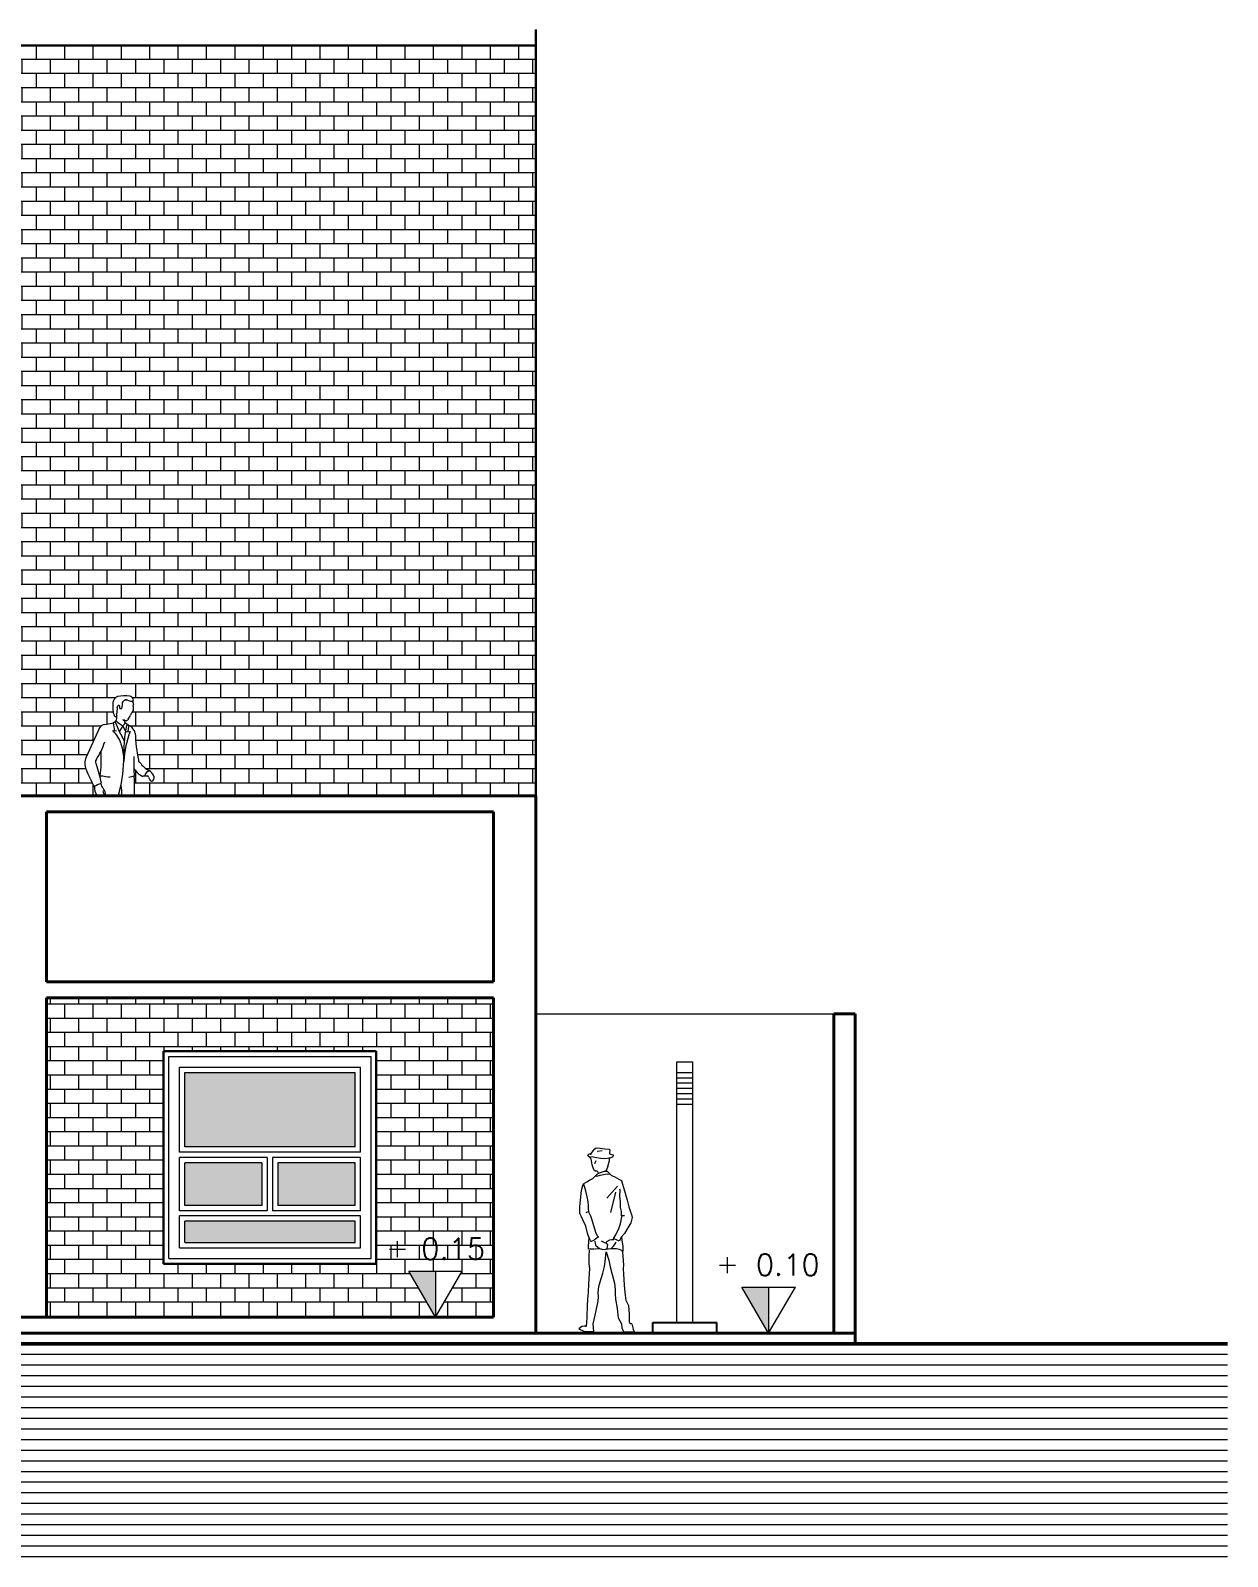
# Model space of a CAD drawing. Extents: x 1009 to 1343, y -172900 to 201.
# Drawn here: x 1168.11 to 1179.36, y -99.17 to -84.83 of the extents above; entities that cross this region are included whole.
import ezdxf

# ---------------------------------------------------------------- set-up
doc = ezdxf.new("R2010")
doc.units = 0
doc.header["$LTSCALE"] = 0.5
for name, color, linetype, lineweight in [('Acotaciones', 9, 'CONTINUOUS', 9), ('Carpintería', 55, 'CONTINUOUS', 20), ('Muros corte', 7, 'CONTINUOUS', 40), ('Muros vista', 253, 'CONTINUOUS', 25), ('Punta 01', 6, 'CONTINUOUS', 9), ('Punta 015', 64, 'CONTINUOUS', 13), ('Punta 02', 11, 'CONTINUOUS', 20), ('Punta 03', 171, 'CONTINUOUS', 30), ('Punta 05', 52, 'CONTINUOUS', 50), ('Tratamiento pisos', 251, 'CONTINUOUS', 9), ('Vidrios', 147, 'CONTINUOUS', 13)]:
    doc.layers.add(name, color=color, linetype=linetype, lineweight=lineweight)
doc.styles.add('Texto 2 mm', font='simplex.shx', dxfattribs={"height": 0.2})

# ---------------------------------------------------------------- blocks, each defined once
blk = doc.blocks.new('Hombre de espalda')
at = {"layer": 'Punta 02'}
for p, q in [((-0.177, 0.557), (-0.162, 0.578)), ((-0.162, 0.578), (-0.145, 0.597)), ((-0.145, 0.597), (-0.134, 0.606)), ((-0.134, 0.606), (-0.095, 0.602)), ((-0.124, 0.576), (-0.076, 0.581)), ((-0.095, 0.602), (-0.051, 0.596)), ((-0.051, 0.596), (-0.012, 0.594)), ((-0.012, 0.594), (-0.006, 0.587)), ((-0.006, 0.587), (-0.007, 0.557)), ((-0.211, 0.539), (-0.201, 0.55)), ((-0.209, 0.527), (-0.211, 0.539)), ((-0.19, 0.512), (-0.209, 0.527)), ((-0.201, 0.55), (-0.183, 0.553)), ((-0.183, 0.514), (-0.19, 0.512)), ((-0.186, 0.54), (-0.177, 0.557)), ((-0.183, 0.553), (-0.186, 0.54)), ((-0.162, 0.518), (-0.183, 0.521)), ((-0.179, 0.484), (-0.183, 0.514)), ((-0.172, 0.448), (-0.179, 0.484)), ((-0.162, 0.42), (-0.172, 0.448)), ((-0.13, 0.512), (-0.162, 0.518)), ((-0.145, 0.46), (-0.134, 0.488)), ((-0.091, 0.506), (-0.13, 0.512)), ((-0.051, 0.503), (-0.091, 0.506)), ((-0.005, 0.51), (-0.051, 0.503)), ((-0.025, 0.431), (-0.044, 0.387)), ((-0.025, 0.431), (-0.018, 0.454)), ((-0.018, 0.454), (-0.014, 0.467)), ((-0.014, 0.467), (-0.01, 0.485)), ((-0.007, 0.557), (-0.01, 0.549)), ((-0.01, 0.549), (0.022, 0.542)), ((-0.01, 0.485), (-0.01, 0.517)), ((0.02, 0.519), (-0.005, 0.51)), ((0.029, 0.538), (0.02, 0.519)), ((0.022, 0.542), (0.029, 0.538)), ((-0.243, 0.276), (-0.222, 0.288)), ((-0.222, 0.288), (-0.196, 0.302)), ((-0.196, 0.302), (-0.166, 0.319)), ((-0.166, 0.319), (-0.151, 0.335)), ((-0.151, 0.392), (-0.162, 0.42)), ((-0.143, 0.392), (-0.151, 0.392)), ((-0.151, 0.335), (-0.125, 0.36)), ((-0.143, 0.392), (-0.125, 0.392)), ((-0.141, 0.344), (-0.127, 0.339)), ((-0.127, 0.339), (-0.097, 0.349)), ((-0.125, 0.392), (-0.113, 0.366)), ((-0.125, 0.36), (-0.102, 0.373)), ((-0.102, 0.373), (-0.057, 0.388)), ((-0.097, 0.349), (-0.049, 0.358)), ((-0.057, 0.388), (-0.031, 0.386)), ((-0.049, 0.358), (-0.025, 0.363)), ((-0.031, 0.386), (0.01, 0.347)), ((-0.025, 0.363), (-0.003, 0.359)), ((0.01, 0.347), (0.036, 0.338)), ((0.036, 0.338), (0.08, 0.313)), ((0.08, 0.313), (0.105, 0.3)), ((0.105, 0.3), (0.115, 0.264)), ((-0.281, 0.115), (-0.273, 0.205)), ((-0.273, 0.205), (-0.258, 0.252)), ((-0.258, 0.252), (-0.252, 0.269)), ((-0.254, 0.268), (-0.236, 0.214)), ((-0.252, 0.269), (-0.249, 0.272)), ((-0.249, 0.272), (-0.243, 0.276)), ((-0.236, 0.214), (-0.215, 0.119)), ((0.066, 0.247), (-0.035, 0.135)), ((0.047, 0.191), (0, 0)), ((0.092, 0.208), (0.089, 0.217)), ((0.089, 0.15), (0.092, 0.208)), ((0.094, 0.101), (0.089, 0.15)), ((0.115, 0.264), (0.132, 0.204)), ((0.132, 0.204), (0.156, 0.114)), ((-0.288, 0.051), (-0.281, 0.115)), ((-0.287, -0.012), (-0.288, 0.051)), ((-0.207, 0.006), (-0.227, 0)), ((-0.227, 0), (-0.22, 0.002)), ((-0.215, 0.119), (-0.21, 0.072)), ((-0.21, 0.072), (-0.208, 0.036)), ((-0.208, 0.036), (-0.207, 0.006)), ((-0.207, 0.004), (-0.187, -0.034)), ((0.094, 0.047), (0.094, 0.101)), ((0.103, 0.009), (0.094, 0.047)), ((0.105, -0.032), (0.103, 0.009)), ((0.156, 0.114), (0.174, 0.052)), ((0.174, 0.052), (0.19, 0.004)), ((0.19, 0.004), (0.198, -0.019)), ((-0.274, -0.037), (-0.287, -0.012)), ((-0.259, -0.069), (-0.274, -0.037)), ((-0.231, -0.131), (-0.259, -0.069)), ((-0.212, -0.208), (-0.231, -0.131)), ((-0.187, -0.034), (-0.175, -0.069)), ((-0.175, -0.069), (-0.151, -0.154)), ((0.079, -0.152), (0.094, -0.107)), ((0.094, -0.107), (0.107, -0.041)), ((0.133, -0.03), (0.105, -0.032)), ((0.107, -0.041), (0.109, -0.032)), ((0.109, -0.032), (0.133, -0.03)), ((0.191, -0.097), (0.163, -0.144)), ((0.206, -0.049), (0.191, -0.097)), ((0.198, -0.019), (0.206, -0.049)), ((-0.19, -0.26), (-0.212, -0.208)), ((-0.205, -0.316), (-0.2, -0.236)), ((-0.19, -0.26), (-0.183, -0.273)), ((-0.183, -0.273), (-0.15, -0.257)), ((-0.151, -0.154), (-0.136, -0.195)), ((-0.115, -0.234), (-0.15, -0.257)), ((-0.145, -0.272), (-0.143, -0.29)), ((-0.136, -0.192), (-0.124, -0.219)), ((-0.124, -0.219), (-0.112, -0.237)), ((-0.053, -0.285), (-0.083, -0.27)), ((-0.034, -0.294), (-0.053, -0.285)), ((-0.036, -0.276), (-0.043, -0.29)), ((-0.01, -0.261), (-0.036, -0.276)), ((0.013, -0.259), (-0.01, -0.261)), ((0.031, -0.259), (0.013, -0.259)), ((0.029, -0.245), (0.052, -0.21)), ((0.069, -0.264), (0.029, -0.245)), ((0.045, -0.296), (0.054, -0.279)), ((0.052, -0.21), (0.079, -0.152)), ((0.082, -0.27), (0.069, -0.264)), ((0.103, -0.231), (0.082, -0.27)), ((0.133, -0.199), (0.103, -0.231)), ((0.109, -0.236), (0.108, -0.227)), ((0.114, -0.284), (0.109, -0.236)), ((0.119, -0.318), (0.114, -0.284)), ((0.163, -0.144), (0.133, -0.199)), ((-0.207, -0.347), (-0.205, -0.316)), ((-0.149, -0.347), (-0.207, -0.347)), ((-0.201, -0.484), (-0.199, -0.412)), ((-0.199, -0.412), (-0.195, -0.356)), ((-0.143, -0.29), (-0.139, -0.307)), ((-0.088, -0.343), (-0.143, -0.347)), ((-0.139, -0.307), (-0.102, -0.339)), ((-0.102, -0.339), (-0.072, -0.349)), ((-0.072, -0.349), (-0.042, -0.347)), ((-0.049, -0.461), (-0.039, -0.371)), ((-0.042, -0.347), (-0.029, -0.341)), ((-0.017, -0.347), (-0.039, -0.346)), ((-0.039, -0.371), (-0.015, -0.45)), ((-0.023, -0.305), (-0.034, -0.294)), ((-0.029, -0.341), (-0.023, -0.305)), ((0.02, -0.344), (-0.017, -0.347)), ((0.007, -0.338), (0.028, -0.317)), ((0.058, -0.344), (0.02, -0.344)), ((0.028, -0.317), (0.045, -0.296)), ((0.086, -0.349), (0.058, -0.344)), ((0.114, -0.362), (0.086, -0.349)), ((0.114, -0.362), (0.12, -0.364)), ((0.119, -0.405), (0.114, -0.362)), ((0.12, -0.364), (0.119, -0.318)), ((0.123, -0.458), (0.119, -0.405)), ((-0.192, -0.528), (-0.201, -0.484)), ((-0.196, -0.577), (-0.192, -0.528)), ((-0.095, -0.654), (-0.07, -0.57)), ((-0.07, -0.57), (-0.057, -0.51)), ((-0.057, -0.51), (-0.049, -0.461)), ((-0.015, -0.45), (-0.002, -0.512)), ((-0.002, -0.512), (0.017, -0.583)), ((0.125, -0.494), (0.123, -0.458)), ((0.123, -0.531), (0.125, -0.494)), ((0.125, -0.58), (0.123, -0.531)), ((-0.206, -0.752), (-0.202, -0.671)), ((-0.202, -0.671), (-0.196, -0.577)), ((-0.115, -0.754), (-0.11, -0.696)), ((-0.11, -0.696), (-0.095, -0.654)), ((0.017, -0.583), (0.037, -0.666)), ((0.037, -0.666), (0.046, -0.724)), ((0.13, -0.629), (0.125, -0.58)), ((0.134, -0.685), (0.13, -0.629)), ((0.138, -0.752), (0.134, -0.685)), ((-0.215, -0.881), (-0.211, -0.815)), ((-0.211, -0.815), (-0.206, -0.752)), ((-0.127, -0.894), (-0.115, -0.834)), ((-0.112, -0.793), (-0.115, -0.754)), ((-0.115, -0.834), (-0.112, -0.793)), ((0.046, -0.724), (0.045, -0.766)), ((0.045, -0.766), (0.049, -0.817)), ((0.049, -0.817), (0.063, -0.904)), ((0.141, -0.779), (0.138, -0.752)), ((0.149, -0.829), (0.141, -0.779)), ((0.173, -0.878), (0.149, -0.829)), ((-0.223, -1.044), (-0.219, -0.977)), ((-0.219, -0.977), (-0.215, -0.881)), ((-0.161, -1.046), (-0.144, -0.966)), ((-0.144, -0.966), (-0.127, -0.894)), ((0.063, -0.904), (0.074, -0.992)), ((0.074, -0.992), (0.105, -1.046)), ((0.18, -0.958), (0.173, -0.878)), ((0.178, -1.028), (0.18, -0.958)), ((-0.27, -1.074), (-0.296, -1.095)), ((-0.296, -1.095), (-0.249, -1.117)), ((-0.245, -1.068), (-0.27, -1.074)), ((-0.249, -1.117), (-0.156, -1.121)), ((-0.225, -1.07), (-0.245, -1.068)), ((-0.227, -1.076), (-0.223, -1.044)), ((-0.156, -1.121), (-0.161, -1.046)), ((0.105, -1.046), (0.109, -1.084)), ((0.109, -1.084), (0.122, -1.122)), ((0.122, -1.122), (0.225, -1.122)), ((0.185, -1.049), (0.178, -1.028)), ((0.2, -1.049), (0.185, -1.049)), ((0.2, -1.049), (0.215, -1.097)), ((0.225, -1.122), (0.215, -1.097))]:
    blk.add_line(p, q, dxfattribs=at)

msp = doc.modelspace()

# ---------------------------------------------------------------- hatches: boundary and pattern name
at = {"layer": 'Tratamiento pisos'}
h = msp.add_hatch(dxfattribs=at)
h.set_pattern_fill('BRICK,_O', color=256, scale=0.021)
h.set_pattern_definition([(0, (-5.84669, -57.89689), (0, 0.13335), []), (90, (-5.8467, -57.8969), (-0.2667, 2e-17), [0.13335, -0.13335]), (90, (-5.71334, -57.8969), (-0.2667, 2e-17), [-0.13335, 0.13335])])
h.paths.add_polyline_path([(1172.862, -84.973), (1167.862, -84.973), (1167.862, -86.723), (1167.962, -86.723), (1167.962, -92.023), (1168.735, -92.023, -0.115047), (1168.713, -91.943, -0.023135), (1168.634, -91.776, -0.219137), (1168.637, -91.654), (1168.756, -91.395, -0.281243), (1168.808, -91.354, 0.028393), (1168.876, -91.342, 0.173672), (1168.916, -91.316, 0.231992), (1168.922, -91.28, -0.310292), (1168.899, -91.268, -0.110692), (1168.886, -91.22, -0.025612), (1168.887, -91.138, 0.022554), (1168.915, -91.094, -0.112268), (1169.045, -91.088, -0.22611), (1169.077, -91.111, -0.355513), (1169.073, -91.131, -0.185762), (1169.076, -91.18, -0.147903), (1169.079, -91.196, -0.213328), (1169.07, -91.234, 0.071263), (1169.052, -91.266, -0.067743), (1169.031, -91.304, -0.313118), (1168.993, -91.316, 0.141313), (1169.001, -91.339), (1169.041, -91.369, -0.222467), (1169.067, -91.383, -0.006136), (1169.095, -91.423, 0.002011), (1169.096, -91.435, -0.000271), (1169.096, -91.435, 0.045321), (1169.13, -91.703, 0.163714), (1169.142, -91.714, 0.12406), (1169.215, -91.781, -0.191807), (1169.27, -91.835, -0.255052), (1169.266, -91.879, 0.029625), (1169.268, -91.874, -0.590559), (1169.232, -91.875, -0.088705), (1169.222, -91.848, 0.197377), (1169.215, -91.837), (1169.17, -91.837, -0.038217), (1169.167, -91.842, -0.113094), (1169.083, -91.768, 0.013124), (1169.087, -91.844, -0.01665), (1169.089, -92.023), (1172.862, -92.023)])
h = msp.add_hatch(dxfattribs=at)
h.set_pattern_fill('BRICK,_O', color=256, scale=0.021)
h.set_pattern_definition([(0, (-5.84669, -55.9751), (0, 0.13335), []), (90, (-5.8467, -55.9751), (-0.2667, 2e-17), [0.13335, -0.13335]), (90, (-5.71334, -55.9751), (-0.2667, 2e-17), [-0.13335, 0.13335])])
h.paths.add_polyline_path([(1172.462, -93.923), (1168.262, -93.923), (1168.262, -96.923), (1171.918, -96.923), (1171.666, -96.491), (1172.17, -96.491), (1171.918, -96.923), (1172.462, -96.923)])
h.paths.add_polyline_path([(1169.362, -94.423), (1171.362, -94.423), (1171.362, -96.423), (1169.362, -96.423)], flags=16)
h.paths.add_polyline_path([(1169.412, -94.473), (1171.312, -94.473), (1171.312, -96.373), (1169.412, -96.373)], flags=0)
h.paths.add_polyline_path([(1169.512, -94.573), (1171.212, -94.573), (1171.212, -96.273), (1169.512, -96.273)], flags=0)
h.paths.add_polyline_path([(1169.562, -94.623), (1171.162, -94.623), (1171.162, -96.223), (1169.562, -96.223)], flags=0)
h.paths.add_polyline_path([(1171.749, -96.131), (1172.42, -96.131), (1172.42, -96.431), (1171.749, -96.431)], flags=24)
at = {"layer": 'Vidrios'}
h = msp.add_hatch(color=256, dxfattribs=at)
h.dxf.hatch_style = 1
h.paths.add_polyline_path([(1171.162, -94.623), (1169.562, -94.623), (1169.562, -95.323), (1171.162, -95.323)])
h.paths.add_polyline_path([(1170.287, -95.473), (1169.562, -95.473), (1169.562, -95.873), (1170.287, -95.873)])
h.paths.add_polyline_path([(1171.162, -95.473), (1170.437, -95.473), (1170.437, -95.873), (1171.162, -95.873)])
h.paths.add_polyline_path([(1171.162, -96.023), (1169.562, -96.023), (1169.562, -96.223), (1171.162, -96.223)])
at = {"layer": 'Vidrios', "linetype": 'Continuous'}
for points in [[(1171.918, -96.491), (1171.702, -96.491), (1171.666, -96.491), (1171.918, -96.923)], [(1175.049, -96.641), (1174.833, -96.641), (1174.797, -96.641), (1175.049, -97.073)]]:
    msp.add_hatch(color=256, dxfattribs=at).paths.add_polyline_path(points)

# ---------------------------------------------------------------- linework, layer by layer
at = {"layer": 'Acotaciones', "linetype": 'Continuous'}
for p, q in [((1171.666, -96.491), (1172.17, -96.491)), ((1171.918, -96.923), (1171.666, -96.491)), ((1171.918, -96.923), (1172.17, -96.491)), ((1171.918, -96.491), (1171.918, -96.923)), ((1174.797, -96.641), (1175.301, -96.641)), ((1175.049, -97.073), (1174.797, -96.641)), ((1175.049, -97.073), (1175.301, -96.641)), ((1175.049, -96.641), (1175.049, -97.073))]:
    msp.add_line(p, q, dxfattribs=at)
at = {"layer": 'Carpintería'}
for p, q in [((1169.412, -94.473), (1171.312, -94.473)), ((1169.412, -96.373), (1169.412, -94.473)), ((1171.312, -96.373), (1171.312, -94.473)), ((1169.512, -94.573), (1171.212, -94.573)), ((1169.512, -95.373), (1169.512, -94.573)), ((1169.562, -94.623), (1171.162, -94.623)), ((1169.562, -95.323), (1169.562, -94.623)), ((1171.162, -95.323), (1171.162, -94.623)), ((1171.212, -95.373), (1171.212, -94.573)), ((1171.162, -95.323), (1169.562, -95.323)), ((1171.212, -95.373), (1169.512, -95.373)), ((1169.512, -95.923), (1169.512, -95.423)), ((1170.337, -95.423), (1169.512, -95.423)), ((1169.562, -95.873), (1169.562, -95.473)), ((1170.287, -95.473), (1169.562, -95.473)), ((1170.287, -95.473), (1170.287, -95.873)), ((1170.337, -95.423), (1170.337, -95.923)), ((1171.212, -95.423), (1170.387, -95.423)), ((1170.387, -95.423), (1170.387, -95.923)), ((1171.162, -95.473), (1170.437, -95.473)), ((1170.437, -95.473), (1170.437, -95.873)), ((1171.162, -95.873), (1171.162, -95.473)), ((1171.212, -95.923), (1171.212, -95.423)), ((1170.337, -95.923), (1169.512, -95.923)), ((1170.287, -95.873), (1169.562, -95.873)), ((1171.212, -95.923), (1170.387, -95.923)), ((1171.162, -95.873), (1170.437, -95.873)), ((1169.512, -96.273), (1169.512, -95.973)), ((1171.212, -95.973), (1169.512, -95.973)), ((1169.562, -96.223), (1169.562, -96.023)), ((1171.162, -96.023), (1169.562, -96.023)), ((1171.162, -96.223), (1171.162, -96.023)), ((1171.212, -96.273), (1171.212, -95.973)), ((1169.562, -96.223), (1171.162, -96.223)), ((1169.412, -96.373), (1171.312, -96.373)), ((1169.512, -96.273), (1171.212, -96.273))]:
    msp.add_line(p, q, dxfattribs=at)
at = {"layer": 'Muros corte'}
for p, q in [((1156.862, -92.023), (1172.862, -92.023)), ((1172.862, -97.073), (1172.862, -92.023)), ((1168.262, -92.173), (1172.462, -92.173)), ((1168.262, -93.773), (1168.262, -92.173)), ((1172.462, -93.773), (1172.462, -92.173)), ((1168.262, -93.773), (1172.462, -93.773)), ((1168.262, -96.923), (1168.262, -93.923)), ((1168.262, -93.923), (1172.462, -93.923)), ((1172.462, -96.923), (1172.462, -93.923)), ((1175.662, -94.073), (1175.862, -94.073)), ((1175.662, -97.073), (1175.662, -94.073)), ((1175.862, -97.173), (1175.862, -94.073)), ((1157.262, -96.923), (1172.462, -96.923)), ((1153.862, -97.073), (1175.862, -97.073))]:
    msp.add_line(p, q, dxfattribs=at)
at = {"layer": 'Muros vista'}
for p, q in [((1173.962, -96.973), (1174.562, -96.973)), ((1173.962, -97.073), (1173.962, -96.973)), ((1174.562, -97.073), (1174.562, -96.973))]:
    msp.add_line(p, q, dxfattribs=at)
at = {"layer": 'Punta 01'}
for p, q in [((1172.862, -94.073), (1175.662, -94.073)), ((1174.187, -94.623), (1174.337, -94.623)), ((1174.187, -94.673), (1174.337, -94.673)), ((1174.187, -94.723), (1174.337, -94.723)), ((1174.187, -94.773), (1174.337, -94.773)), ((1174.187, -94.823), (1174.337, -94.823)), ((1174.187, -94.873), (1174.337, -94.873)), ((1174.187, -94.923), (1174.337, -94.923))]:
    msp.add_line(p, q, dxfattribs=at)
at = {"layer": 'Punta 01', "linetype": 'Continuous'}
for p, q in [((1171.562, -96.359), (1171.562, -96.209)), ((1171.487, -96.284), (1171.637, -96.284)), ((1174.662, -96.509), (1174.662, -96.359)), ((1174.587, -96.434), (1174.737, -96.434))]:
    msp.add_line(p, q, dxfattribs=at)
at = {"layer": 'Punta 02'}
for p, q in [((1168.951, -91.203), (1168.969, -91.204)), ((1168.969, -91.204), (1168.975, -91.173)), ((1168.975, -91.173), (1168.977, -91.151)), ((1168.977, -91.151), (1168.985, -91.135)), ((1169.004, -91.123), (1169.018, -91.123)), ((1169.041, -91.369), (1169.001, -91.339)), ((1168.761, -91.386), (1168.634, -91.661)), ((1168.919, -91.415), (1168.886, -91.412)), ((1168.981, -91.367), (1168.949, -91.417)), ((1168.981, -91.367), (1169.001, -91.414)), ((1169.012, -91.423), (1169.049, -91.418)), ((1169.033, -91.369), (1169.028, -91.422)), ((1168.992, -91.505), (1168.994, -91.505)), ((1168.988, -91.659), (1168.992, -91.659)), ((1168.99, -91.684), (1168.99, -91.684)), ((1168.763, -91.837), (1168.791, -91.837)), ((1169.17, -91.837), (1169.215, -91.837)), ((1174.187, -96.973), (1174.187, -94.523)), ((1174.187, -94.523), (1174.337, -94.523)), ((1174.337, -96.973), (1174.337, -94.523))]:
    msp.add_line(p, q, dxfattribs=at)
for centre, radius, start, end in [((1169.687, -91.183), 0.801, 177.3681, 182.6319), ((1168.915, -91.148), 0.0285, 144.959, 177.3681), ((1168.414, -90.797), 0.582, 324.959, 328.1152), ((1168.935, -91.121), 0.0309, 102.7323, 148.1152), ((1168.758, -91.209), 0.17, 343.3224, 5.7552), ((1168.943, -91.191), 0.0163, 88.9993, 185.7552), ((1168.993, -91.376), 0.292, 79.7372, 102.7323), ((1168.943, -91.182), 0.00706, 335.0461, 88.9993), ((1168.964, -91.191), 0.0163, 155.0461, 222.9857), ((1169.011, -91.152), 0.0299, 64.2463, 145.5974), ((1169.07, -91.031), 0.104, 244.2463, 265.4718), ((1169.037, -91.133), 0.0458, 28.7735, 79.7372), ((1169.063, -91.119), 0.0161, 265.4718, 28.7735), ((1169.032, -91.205), 0.0479, 322.424, 10.593), ((1169.011, -91.16), 0.0679, 355.8554, 25.1871), ((1169.094, -91.176), 0.0196, 142.3011, 185.4126), ((1169.051, -91.193), 0.0284, 353.6326, 31.4157), ((1168.816, -91.417), 0.0634, 97.1293, 150.5966), ((1168.732, -90.746), 0.613, 277.1293, 283.6347), ((1168.86, -91.274), 0.0695, 283.6347, 321.0254), ((1169, -91.215), 0.114, 182.6319, 207.8979), ((1168.588, -91.439), 0.316, 4.5741, 18.22), ((1168.919, -91.258), 0.0227, 207.8979, 259.6312), ((1170.034, -90.887), 1.211, 201.3494, 210.7621), ((1168.882, -91.291), 0.0414, 320.3407, 19.1307), ((1168.916, -91.273), 0.00678, 259.6312, 33.9204), ((1169.155, -91.066), 0.348, 227.0119, 240.0265), ((1168.933, -91.262), 0.0134, 163.3224, 213.9204), ((1169.003, -91.282), 0.0355, 222.0182, 323.2267), ((1168.905, -91.288), 0.109, 313.7732, 332.2264), ((1169.036, -91.313), 0.0439, 173.1069, 217.0649), ((1168.902, -91.207), 0.161, 323.2267, 338.7287), ((1169.17, -91.312), 0.127, 142.424, 158.7287), ((1168.682, -91.627), 0.297, 17.6547, 46.5778), ((1169.909, -91.749), 0.921, 158.9716, 176.7815), ((1169.525, -91.515), 0.531, 163.1102, 178.9094), ((1169.039, -91.403), 0.0346, 35.9423, 86.1109), ((1167.459, -92.549), 1.986, 34.8913, 35.9423), ((1169.054, -91.437), 0.0414, 2.1196, 34.8913), ((1170.587, -91.379), 1.492, 182.1515, 191.9682), ((1168.095, -91.27), 0.757, 326.766, 340.9099), ((1167.582, -91.678), 1.195, 352.1844, 3.5007), ((1168.457, -91.699), 0.533, 0.349, 17.6547), ((1120.363, -90.58), 48.64, 358.6853, 358.9094), ((1168.769, -91.719), 0.147, 156.9221, 203.0779), ((1170.479, -91.008), 1.999, 202.5981, 207.5759), ((1168.76, -91.706), 0.0386, 146.766, 221.5959), ((1167.713, -92.098), 1.082, 10.3365, 19.768), ((1167.797, -91.669), 1.192, 342.7329, 358.7314), ((1170.52, -91.727), 1.438, 177.1376, 184.6596), ((1169.286, -91.623), 0.25, 215.6056, 241.4152), ((1169.153, -91.69), 0.0258, 175.7232, 245.9666), ((1169.312, -91.602), 0.203, 213.2453, 245.2037), ((1168.359, -91.012), 0.985, 290.7116, 295.1473), ((1169, -90.531), 1.323, 259.9539, 263.9853), ((1168.854, -91.897), 0.0821, 187.5366, 223.3458), ((1168.484, -92.016), 0.487, 359.1206, 10.6021), ((1168.995, -91.514), 0.336, 277.2084, 285.6213), ((1166.397, -91.963), 2.693, 358.7161, 2.5316), ((1169.132, -91.817), 0.0425, 324.4185, 333.1729), ((1169.233, -91.838), 0.0462, 91.5327, 178.2452), ((1169.205, -91.851), 0.0169, 10.562, 72.1566), ((1169.303, -91.833), 0.0825, 190.562, 210.8387), ((1169.175, -91.876), 0.103, 23.5421, 59.7913), ((1169.25, -91.864), 0.0209, 210.8387, 333.0961), ((1169.228, -91.853), 0.0457, 333.0961, 23.5421), ((1168.894, -91.936), 0.182, 178.5994, 208.6178), ((1176.317, -90.132), 7.747, 193.776, 194.1304), ((1168.732, -92.012), 0.0852, 8.7007, 43.3458), ((1168.808, -92), 0.00821, 207.3809, 8.7007), ((1168.043, -91.961), 0.904, 356.0627, 357.2622)]:
    msp.add_arc(centre, radius, start, end, dxfattribs=at)
at = {"layer": 'Punta 03'}
for p, q in [((1172.862, -92.023), (1172.862, -84.823)), ((1167.862, -84.973), (1172.862, -84.973)), ((1169.362, -96.423), (1169.362, -94.423)), ((1169.362, -94.423), (1171.362, -94.423)), ((1171.362, -96.423), (1171.362, -94.423)), ((1169.362, -96.423), (1171.362, -96.423))]:
    msp.add_line(p, q, dxfattribs=at)
at = {"layer": 'Punta 05'}
msp.add_line((1150.362, -97.173), (1179.362, -97.173), dxfattribs=at)
at = {"layer": 'Tratamiento pisos'}
for p, q in [((1150.362, -97.273), (1179.362, -97.273)), ((1150.362, -97.373), (1179.362, -97.373)), ((1150.362, -97.473), (1179.362, -97.473)), ((1150.362, -97.573), (1179.362, -97.573)), ((1150.362, -97.673), (1179.362, -97.673)), ((1150.362, -97.773), (1179.362, -97.773)), ((1150.362, -97.873), (1179.362, -97.873)), ((1150.362, -97.973), (1179.362, -97.973)), ((1150.362, -98.073), (1179.362, -98.073)), ((1150.362, -98.173), (1179.362, -98.173)), ((1150.362, -98.273), (1179.362, -98.273)), ((1150.362, -98.373), (1179.362, -98.373)), ((1150.362, -98.473), (1179.362, -98.473)), ((1150.362, -98.573), (1179.362, -98.573)), ((1150.362, -98.673), (1179.362, -98.673)), ((1150.362, -98.773), (1179.362, -98.773)), ((1150.362, -98.873), (1179.362, -98.873)), ((1150.362, -98.973), (1179.362, -98.973)), ((1150.362, -99.073), (1179.362, -99.073)), ((1150.362, -99.173), (1179.362, -99.173))]:
    msp.add_line(p, q, dxfattribs=at)

# ---------------------------------------------------------------- block references
at = {"layer": 'Vidrios'}
msp.add_blockref('Hombre de espalda', (1173.562, -95.939), dxfattribs=at)

# ---------------------------------------------------------------- texts
at = {"layer": 'Punta 015', "linetype": 'Continuous', "char_height": 0.2, "attachment_point": 5, "style": 'Texto 2 mm'}
for s, insert in [('0.15', (1172.084, -96.281)), ('0.10', (1175.229, -96.431))]:
    msp.add_mtext(s, dxfattribs=dict(at, insert=insert))

doc.saveas('drawing.dxf')
